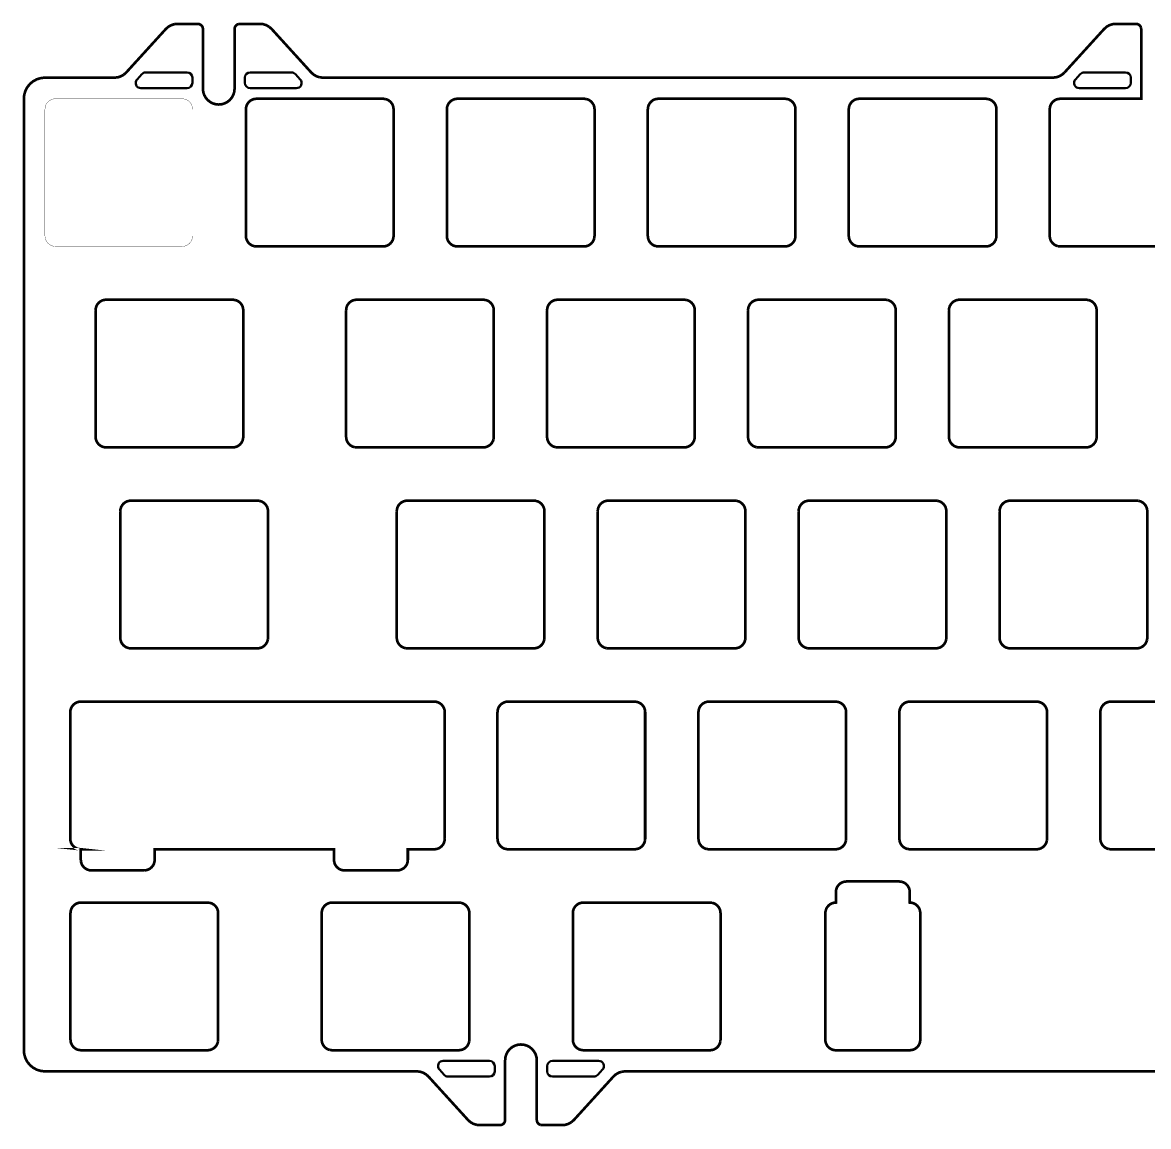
# Model space of a CAD drawing. Header units: millimetres. Extents: x -9 to 695, y -239 to 113.
# Drawn here: x -2.1 to 104.6, y -99.4 to 5.2 of the extents above; entities that cross this region are included whole.
import ezdxf

# ---------------------------------------------------------------- set-up
doc = ezdxf.new("R2010")
doc.units = ezdxf.units.MM
doc.layers.add('Board Outline Layer', color=6, linetype='Continuous', true_color=0xff00ff)

msp = doc.modelspace()

# ---------------------------------------------------------------- linework, layer by layer
at = {"layer": 'Board Outline Layer', "lineweight": 50}
for p, q in [((8.731003869351724, -0.1632624548074278), (9.186415231516886, 0.3367375451925714)), ((9.556066466710341, 0.5000508001015997), (13.4751841503683, 0.5000508001015997)), ((13.9751841503683, 5.080010159982939e-05), (13.9751841503683, -0.4999491998984011)), ((18.95572771145543, 5.080010159982939e-05), (18.95572771145543, -0.4999491998984011)), ((23.37484539511339, 0.5000508001015997), (19.45572771145543, 0.5000508001015997)), ((24.19990799247201, -0.1632624548074278), (23.74449663030684, 0.3367375451925714)), ((97.69742500219401, -0.1632624548074278), (98.15283636435917, 0.3367375451925714)), ((98.52248759955262, 0.5000508001015997), (102.4416052832106, 0.5000508001015997)), ((102.9416052832106, 5.080010159982939e-05), (102.9416052832106, -0.4999491998984011)), ((9.10065510454518, -0.9999491998984), (12.11180853491601, -0.9999491998984)), ((13.4751841503683, -0.9999491998984), (12.11180853491601, -0.9999491998984)), ((19.45572771145543, -0.9999491998984), (20.81910332690772, -0.9999491998984)), ((23.83025675727855, -0.9999491998984), (20.81910332690772, -0.9999491998984)), ((98.06707623738747, -0.9999491998984), (101.0782296677583, -0.9999491998984)), ((102.4416052832106, -0.9999491998984), (101.0782296677583, -0.9999491998984)), ((37.76022795539288, -93.20076200152398), (40.77138138576371, -93.20076200152398)), ((42.134757001216, -93.20076200152398), (40.77138138576371, -93.20076200152398)), ((42.634757001216, -94.20076200152398), (42.634757001216, -93.70076200152398)), ((47.61530056230313, -94.20076200152398), (47.61530056230313, -93.70076200152398)), ((48.11530056230313, -93.20076200152398), (49.47867617775542, -93.20076200152398)), ((52.48982960812626, -93.20076200152398), (49.47867617775542, -93.20076200152398)), ((37.39057672019943, -94.03744874661496), (37.84598808236458, -94.53744874661496)), ((38.21563931755804, -94.70076200152398), (42.134757001216, -94.70076200152398)), ((52.03441824596109, -94.70076200152398), (48.11530056230313, -94.70076200152398)), ((52.85948084331971, -94.03744874661496), (52.40406948115455, -94.53744874661496))]:
    msp.add_line(p, q, dxfattribs=at)
at = {"layer": 'Board Outline Layer', "const_width": 0.254000508001016}
for points in [[(7.469011938023878, 0.2818389636779274), (7.702921005842012, 0.4900685801371603), (11.45552451104903, 4.610083820167642), (11.67355854711709, 4.806781813563627), (11.9493776987554, 4.968199136398273), (12.25298450596901, 5.06741173482347)], [(12.25298450596901, 5.06741173482347), (12.56441452882906, 5.100101600203201), (14.4751079502159, 5.100101600203201), (14.58201676403353, 5.088696977393957), (14.66129032258065, 5.064312928625858), (14.73444246888494, 5.027736855473711), (14.82014224028448, 4.962052324104648), (14.88973837947676, 4.879705359410718), (14.94046228092456, 4.783464566929133), (14.96438912877826, 4.703911607823215), (14.9751841503683, 4.6001016002032)], [(14.9751841503683, 4.6001016002032), (14.9751841503683, -1.047752095504191), (15.00556261112522, -1.350063500127), (15.09301498602998, -1.631648463296927), (15.23129286258573, -1.886461772923546), (15.41447802895606, -2.108407416814833), (15.63647447294894, -2.291592583185167), (15.89133858267717, -2.42987045974092), (16.17287274574549, -2.517246634493269), (16.46545593091187, -2.547701295402592), (16.75913131826264, -2.520904241808484), (17.04216408432817, -2.436880873761748), (17.2987553975108, -2.301574803149606), (17.52301244602489, -2.121056642113285), (17.72900685801372, -1.871399542799086), (17.86431292862586, -1.614782829565659), (17.948285496571, -1.331699263398527), (17.9750571501143, -1.047752095504191)], [(18.37132334264669, 5.089306578613159), (18.26664973329947, 5.054711709423419), (18.19558039116079, 5.014706629413259), (18.11323342646686, 4.945135890271781), (18.04749809499619, 4.859436118872239), (18.01092202184405, 4.786309372618748), (17.98648717297435, 4.70701041402083), (17.9750571501143, 4.6001016002032), (17.9750571501143, -1.047752095504191)], [(18.37132334264669, 5.089306578613159), (18.4751333502667, 5.100101600203201), (20.38534417068834, 5.100101600203201), (20.67780035560072, 5.071323342646687), (20.98300736601473, 4.975946151892304), (21.26083312166625, 4.818059436118872)], [(21.26083312166625, 4.818059436118872), (21.49474218948439, 4.609575819151639), (25.24348488696977, 0.4903225806451613), (25.46164592329185, 0.2934467868935738), (25.73759207518415, 0.1320294640589282), (26.04132588265177, 0.03274066548133096)], [(103.9151638303277, 4.703911607823215), (103.9259588519177, 4.6001016002032), (103.9259588519177, -1.9999491998984), (96.25100330200662, -1.9999491998984), (96.04947929895859, -2.020294640589281), (95.87297434594869, -2.073863347726696), (95.71198882397766, -2.15745491490983), (95.548158496317, -2.288544577089155), (95.43195326390655, -2.425908051816104), (95.32951485902971, -2.610642621285243), (95.2738125476251, -2.786182372364745), (95.2510033020066, -2.9999491998984)], [(96.65372110744222, 0.4900685801371603), (100.4060452120904, 4.610083820167642), (100.647904495809, 4.823952247904496), (100.9001524003048, 4.968199136398273), (101.2037592075184, 5.06741173482347), (101.5151892303785, 5.100101600203201)], [(101.5151892303785, 5.100101600203201), (103.4259080518161, 5.100101600203201), (103.5326898653798, 5.088696977393957), (103.6120650241301, 5.064312928625858), (103.7079248158497, 5.013030226060453), (103.7708153416307, 4.962052324104648), (103.8405130810262, 4.879705359410718), (103.8804419608839, 4.808636017272035), (103.9151638303277, 4.703911607823215)], [(-2, -92.20076200152398), (-2, -1.9999491998984), (-1.966522733045466, -1.633629667259335), (-1.852171704343409, -1.244018288036576), (-1.665074930149861, -0.8917957835915673), (-1.414173228346457, -0.5857759715519432), (-1.108204216408433, -0.3348742697485396), (-0.7559817119634241, -0.1477774955549911), (-0.3662941325882652, -0.03342646685293371)], [(-0.3662941325882652, -0.03342646685293371), (0, 0), (6.594030988061977, 0), (6.914884429768858, 0.03472186944373889), (7.191211582423166, 0.1241554483108966), (7.469011938023878, 0.2818389636779274)], [(26.04132588265177, 0.03274066548133096), (26.35275590551181, 0), (95.5445770891542, 0), (95.86553213106428, 0.03472186944373889), (96.14185928371856, 0.1241554483108966), (96.41981203962408, 0.2818389636779274), (96.65372110744222, 0.4900685801371603)], [(32.26408432816866, -2.022834645669291), (32.0503937007874, -1.9999491998984), (20.0504699009398, -1.9999491998984), (19.8489458978918, -2.020294640589281), (19.67246634493269, -2.073863347726696), (19.51148082296165, -2.15745491490983), (19.347650495301, -2.288544577089155), (19.23141986283973, -2.425908051816104), (19.12910845821692, -2.610642621285243), (19.06723393446787, -2.816764033528067), (19.05046990093981, -2.9999491998984)], [(33.03241046482094, -15.18935737871476), (33.0503937007874, -15.0000508001016), (33.0503937007874, -2.9999491998984), (33.03004826009652, -2.798399796799594), (32.97647955295911, -2.621920243840488), (32.89288798577598, -2.460934721869444), (32.76167132334265, -2.297053594107188), (32.5994411988824, -2.164033528067057), (32.43970027940056, -2.078511557023114), (32.26408432816866, -2.022834645669291)], [(51.31437642875287, -2.022834645669291), (51.10055880111761, -1.9999491998984), (39.100508001016, -1.9999491998984), (38.898983997968, -2.020294640589281), (38.72250444500889, -2.073863347726696), (38.56151892303785, -2.15745491490983), (38.3976885953772, -2.288544577089155), (38.26459232918467, -2.450825501651004), (38.17914655829313, -2.610642621285243), (38.12334264668529, -2.786182372364745), (38.10050800101601, -2.9999491998984)], [(52.07774955549912, -15.21379222758445), (52.10055880111761, -15.0000508001016), (52.10055880111761, -2.9999491998984), (52.08021336042673, -2.798399796799594), (52.02664465328932, -2.621920243840488), (51.94305308610618, -2.460934721869444), (51.81196342392686, -2.297053594107188), (51.64973329946661, -2.164033528067057), (51.48986537973078, -2.078511557023114), (51.31437642875287, -2.022834645669291)], [(70.36441452882906, -2.022834645669291), (70.15085090170182, -1.9999491998984), (58.15067310134621, -1.9999491998984), (57.95521971043944, -2.019050038100076), (57.77835915671832, -2.071577343154687), (57.61676403352807, -2.154229108458217), (57.45217170434341, -2.284404368808738), (57.31811023622048, -2.445821691643384), (57.23167386334773, -2.60505461010922), (57.16865633731268, -2.810617221234443), (57.15067310134621, -2.9999491998984)], [(71.13411226822454, -15.18323596647194), (71.15085090170182, -15.0000508001016), (71.15085090170182, -2.9999491998984), (71.13050546101093, -2.798399796799594), (71.07693675387353, -2.621920243840488), (70.99321818643641, -2.460934721869444), (70.86212852425706, -2.297053594107188), (70.69989839979681, -2.164033528067057), (70.54003048006095, -2.078511557023114), (70.36441452882906, -2.022834645669291)], [(89.41457962915926, -2.022834645669291), (89.20076200152401, -1.9999491998984), (77.20096520193042, -1.9999491998984), (76.99944119888241, -2.020294640589281), (76.8229362458725, -2.073863347726696), (76.63677927355856, -2.174066548133097), (76.4979933959868, -2.288544577089155), (76.38191516383034, -2.425908051816104), (76.27947675895352, -2.610642621285243), (76.21770383540769, -2.816764033528067), (76.20096520193042, -2.9999491998984)], [(90.18415036830076, -15.18323596647194), (90.20076200152398, -15.0000508001016), (90.20076200152398, -2.9999491998984), (90.18054356108713, -2.798399796799594), (90.12697485394972, -2.621920243840488), (90.04325628651259, -2.460934721869444), (89.91216662433325, -2.297053594107188), (89.74993649987302, -2.164033528067057), (89.59006858013717, -2.078511557023114), (89.41457962915926, -2.022834645669291)], [(19.05046990093981, -2.9999491998984), (19.0502413004826, -15.0000508001016), (19.07056134112268, -15.20165100330201), (19.12415544831089, -15.37807975615951), (19.20787401574804, -15.53911607823215), (19.33896367792736, -15.70294640589282), (19.50116840233681, -15.83596647193295), (19.66103632207264, -15.92148844297689), (19.83655067310135, -15.97716535433071)], [(38.10050800101601, -2.9999491998984), (38.10050800101601, -15.0000508001016), (38.12085344170689, -15.20165100330201), (38.17432054864111, -15.37807975615951), (38.25801371602743, -15.53911607823215), (38.38912877825757, -15.70294640589282), (38.55133350266701, -15.83596647193295), (38.71120142240285, -15.92148844297689), (38.88669037338075, -15.97716535433071)], [(57.15067310134621, -2.9999491998984), (57.15067310134621, -15.0000508001016), (57.17101854203707, -15.20165100330201), (57.2245872491745, -15.37807975615951), (57.30817881635764, -15.53911607823215), (57.43939547879096, -15.70294640589282), (57.60162560325121, -15.83596647193295), (57.76136652273305, -15.92148844297689), (57.93698247396495, -15.97716535433071)], [(76.20096520193042, -2.9999491998984), (76.20071120142242, -15.0000508001016), (76.22105664211328, -15.20165100330201), (76.27462534925071, -15.37807975615951), (76.37485394970791, -15.56416052832106), (76.48943357886719, -15.70294640589282), (76.65166370332742, -15.83596647193295), (76.81153162306327, -15.92148844297689), (76.98702057404115, -15.97716535433071)], [(95.2510033020066, -2.9999491998984), (95.2510033020066, -15.0000508001016), (95.2712217424435, -15.20165100330201), (95.32479044958092, -15.37807975615951), (95.40850901701805, -15.53911607823215), (95.53959867919737, -15.70294640589282), (95.70182880365763, -15.83596647193295), (95.86169672339344, -15.92148844297689), (96.03718567437136, -15.97716535433071)], [(19.83655067310135, -15.97716535433071), (20.05024130048261, -16.0000508001016), (32.0503937007874, -16.0000508001016), (32.24584709169419, -15.98094996189993), (32.42270764541529, -15.92842265684532), (32.58430276860554, -15.84577089154179), (32.7490220980442, -15.71559563119127), (32.88295656591314, -15.55417830835662), (32.96941833883668, -15.39494538989078), (33.03241046482094, -15.18935737871476)], [(38.88669037338075, -15.97716535433071), (39.100508001016, -16.0000508001016), (51.10055880111761, -16.0000508001016), (51.30220980441961, -15.97970535941072), (51.47858775717553, -15.92613665227331), (51.63967487934978, -15.84254508509017), (51.80353060706121, -15.71145542291085), (51.91960883921769, -15.5740919481839), (52.02204724409449, -15.38935737871476), (52.07774955549912, -15.21379222758445)], [(57.93698247396495, -15.97716535433071), (58.15067310134621, -16.0000508001016), (70.15085090170182, -16.0000508001016), (70.35224790449583, -15.97970535941072), (70.52875285750572, -15.92613665227331), (70.71490982981966, -15.82590805181611), (70.85356870713744, -15.71145542291085), (70.96977393954789, -15.5740919481839), (71.07221234442468, -15.38935737871476), (71.13411226822454, -15.18323596647194)], [(76.98702057404115, -15.97716535433071), (77.20071120142241, -16.0000508001016), (89.20076200152401, -16.0000508001016), (89.40241300482603, -15.97970535941072), (89.57889255778512, -15.92613665227331), (89.73987807975617, -15.84254508509017), (89.90373380746763, -15.71145542291085), (90.0198120396241, -15.5740919481839), (90.12225044450086, -15.38935737871476), (90.18415036830076, -15.18323596647194)], [(96.03718567437136, -15.97716535433071), (96.25100330200662, -16.0000508001016), (108.2510287020574, -16.0000508001016), (108.4525781051562, -15.97970535941072), (108.6290576581153, -15.92613665227331), (108.8152146304293, -15.82590805181611), (108.953873507747, -15.71145542291085), (109.0701041402083, -15.5740919481839), (109.1724155448311, -15.38935737871476), (109.2342900685802, -15.18323596647194)], [(18.01402082804166, -21.07305054610109), (17.8003302006604, -21.0501651003302), (5.800152400304802, -21.0501651003302), (5.598628397256796, -21.07051054102109), (5.422123444246888, -21.1240792481585), (5.261163322326644, -21.20767081534164), (5.097307594615191, -21.33883667767336), (4.964236728473457, -21.50106680213361), (4.878790957581916, -21.66093472186945), (4.822987045974092, -21.83647447294895), (4.800152400304801, -22.0501651003302)], [(18.78234696469393, -34.23964947929896), (18.80020320040641, -34.05026670053341), (18.80020320040641, -22.0501651003302), (18.77998475996952, -21.8486410972822), (18.72641605283211, -21.67213614427229), (18.64269748539497, -21.51117602235205), (18.51160782321565, -21.34732029464059), (18.3493776987554, -21.21424942849886), (18.18950977901956, -21.12872745745491), (18.01402082804166, -21.07305054610109)], [(41.76393192786386, -21.07305054610109), (41.55024130048261, -21.0501651003302), (29.55019050038101, -21.0501651003302), (29.348666497333, -21.07051054102109), (29.17218694437389, -21.1240792481585), (29.01120142240285, -21.20767081534164), (28.84734569469139, -21.33883667767336), (28.71427482854967, -21.50106680213361), (28.62870205740412, -21.66093472186945), (28.5730251460503, -21.83647447294895), (28.550190500381, -22.0501651003302)], [(42.52740665481332, -34.26403352806705), (42.55024130048261, -34.05026670053341), (42.55024130048261, -22.0501651003302), (42.52989585979173, -21.8486410972822), (42.47632715265431, -21.67213614427229), (42.39273558547117, -21.51117602235205), (42.26164592329185, -21.34732029464059), (42.0994157988316, -21.21424942849886), (41.93954787909578, -21.12872745745491), (41.76393192786386, -21.07305054610109)], [(60.81397002794007, -21.07305054610109), (60.60027940055881, -21.0501651003302), (48.6003556007112, -21.0501651003302), (48.3988315976632, -21.07051054102109), (48.22232664465329, -21.1240792481585), (48.06136652273305, -21.20767081534164), (47.8975107950216, -21.33883667767336), (47.76443992887987, -21.50106680213361), (47.67899415798832, -21.66093472186945), (47.61709423418848, -21.86697993395987), (47.60035560071121, -22.0501651003302)], [(61.58255016510034, -34.23964947929896), (61.60053340106682, -34.05026670053341), (61.60053340106682, -22.0501651003302), (61.58018796037592, -21.8486410972822), (61.52659385318772, -21.67213614427229), (61.44290068580138, -21.51117602235205), (61.31168402336804, -21.34732029464059), (61.14945389890782, -21.21424942849886), (60.98958597917196, -21.12872745745491), (60.81397002794007, -21.07305054610109)], [(79.86426212852426, -21.07305054610109), (79.65044450088901, -21.0501651003302), (67.6506477012954, -21.0501651003302), (67.4490982981966, -21.07051054102109), (67.27261874523751, -21.1240792481585), (67.11163322326645, -21.20767081534164), (66.94767589535181, -21.33883667767336), (66.83159766319532, -21.4762001524003), (66.72915925831852, -21.66093472186945), (66.6734569469139, -21.83647447294895), (66.6506477012954, -22.0501651003302)], [(80.63258826517655, -34.23964947929896), (80.65044450088901, -34.05026670053341), (80.65044450088901, -22.0501651003302), (80.63022606045213, -21.8486410972822), (80.5765303530607, -21.67213614427229), (80.49293878587758, -21.51117602235205), (80.36182372364745, -21.34732029464059), (80.19961899923801, -21.21424942849886), (80.03975107950217, -21.12872745745491), (79.86426212852426, -21.07305054610109)], [(98.91452882905766, -21.07305054610109), (98.70071120142242, -21.0501651003302), (86.70055880111761, -21.0501651003302), (86.49913639827282, -21.07051054102109), (86.3226568453137, -21.1240792481585), (86.16167132334265, -21.20767081534164), (85.99784099568201, -21.33883667767336), (85.88163576327153, -21.4762001524003), (85.77919735839474, -21.66093472186945), (85.71729743459488, -21.86697993395987), (85.70068580137159, -22.0501651003302)], [(99.68397256794516, -34.23345186690373), (99.7007366014732, -34.05026670053341), (99.7007366014732, -22.0501651003302), (99.68039116078232, -21.8486410972822), (99.62679705359409, -21.67213614427229), (99.543205486411, -21.51117602235205), (99.41211582423166, -21.34732029464059), (99.2498856997714, -21.21424942849886), (99.09004318008637, -21.12872745745491), (98.91452882905766, -21.07305054610109)], [(4.800152400304801, -22.0501651003302), (4.800152400304801, -34.05026670053341), (4.819253238506478, -34.24572009144019), (4.871831343662689, -34.4226568453137), (4.954432308864619, -34.58425196850395), (5.084531369062739, -34.7488950977902), (5.246024892049785, -34.88290576581154), (5.405257810515621, -34.96934213868428), (5.610769621539244, -35.03241046482094)], [(28.550190500381, -22.0501651003302), (28.550190500381, -34.05026670053341), (28.56929133858268, -34.24572009144019), (28.62176784353569, -34.4226568453137), (28.70447040894082, -34.58425196850395), (28.83469646939295, -34.7488950977902), (28.99606299212599, -34.88290576581154), (29.15542291084582, -34.96934213868428), (29.36093472186945, -35.03241046482094)], [(47.60035560071121, -22.0501651003302), (47.60035560071121, -34.05026670053341), (47.61945643891288, -34.24572009144019), (47.67203454406909, -34.4226568453137), (47.75463550927103, -34.58425196850395), (47.88486156972315, -34.7488950977902), (48.04622809245619, -34.88290576581154), (48.20546101092203, -34.96934213868428), (48.41109982219965, -35.03241046482094)], [(66.6506477012954, -22.0501651003302), (66.65039370078742, -34.05026670053341), (66.66949453898907, -34.24572009144019), (66.7220726441453, -34.4226568453137), (66.80467360934722, -34.58425196850395), (66.93489966979935, -34.7488950977902), (67.0962661925324, -34.88290576581154), (67.25562611125223, -34.96934213868428), (67.46113792227587, -35.03241046482094)], [(85.70068580137159, -22.0501651003302), (85.70068580137159, -34.05026670053341), (85.71965963931929, -34.24572009144019), (85.77223774447549, -34.4226568453137), (85.85496570993143, -34.58425196850395), (85.98506477012954, -34.7488950977902), (86.14655829311658, -34.88290576581154), (86.30579121158243, -34.96934213868428), (86.51130302260604, -35.03241046482094)], [(5.610769621539244, -35.03241046482094), (5.800152400304802, -35.05026670053341), (17.8003302006604, -35.05026670053341), (17.99565659131318, -35.03124206248413), (18.17264414528829, -34.97871475742952), (18.33423926847853, -34.89598679197359), (18.4988315976632, -34.76588773177547), (18.63289306578613, -34.60447040894082), (18.71932943865888, -34.44516129032259), (18.78234696469393, -34.23964947929896)], [(29.36093472186945, -35.03241046482094), (29.55019050038101, -35.05026670053341), (41.55024130048261, -35.05026670053341), (41.7517653035306, -35.02999745999493), (41.92827025654052, -34.97642875285752), (42.11442722885447, -34.87614935229871), (42.25308610617221, -34.76167132334265), (42.36929133858268, -34.6243078486157), (42.4717297434595, -34.43957327914656), (42.52740665481332, -34.26403352806705)], [(48.41109982219965, -35.03241046482094), (48.6003556007112, -35.05026670053341), (60.60027940055881, -35.05026670053341), (60.79573279146557, -35.03124206248413), (60.9727203454407, -34.97871475742952), (61.13431546863095, -34.89598679197359), (61.29890779781561, -34.76588773177547), (61.41597663195328, -34.62921005842013), (61.51953263906528, -34.44516129032259), (61.58255016510034, -34.23964947929896)], [(67.46113792227587, -35.03241046482094), (67.65039370078742, -35.05026670053341), (79.65044450088901, -35.05026670053341), (79.8458978917958, -35.03124206248413), (80.0228854457709, -34.97871475742952), (80.18448056896112, -34.89598679197359), (80.3490728981458, -34.76588773177547), (80.46601473202949, -34.62921005842013), (80.5695707391415, -34.44516129032259), (80.63258826517655, -34.23964947929896)], [(86.51130302260604, -35.03241046482094), (86.70055880111761, -35.05026670053341), (98.70071120142242, -35.05026670053341), (98.90226060452122, -35.02999745999493), (99.07874015748031, -34.97642875285752), (99.26489712979428, -34.87614935229871), (99.40355600711204, -34.76167132334265), (99.53665227330455, -34.59944119888241), (99.6220980441961, -34.43957327914656), (99.68397256794516, -34.23345186690373)], [(20.33333677927355, -40.11805943611888), (20.144081000762, -40.1002032004064), (8.143928600457194, -40.1002032004064), (7.942379197358392, -40.12049784099568), (7.766026644653294, -40.1741173482347), (7.579869672339342, -40.2743967487935), (7.441083794767593, -40.38892557785115), (7.325005562611125, -40.5262890525781), (7.222541757683516, -40.71107442214885), (7.160667233934468, -40.91722123444247), (7.143928600457194, -41.1004572009144)], [(21.12734236728473, -53.28348996697993), (21.143954000508, -53.1003048006096), (21.143954000508, -41.1004572009144), (21.12498016256033, -40.90492760985521), (21.07240205740411, -40.72801625603252), (20.98967409194818, -40.56642113284226), (20.85944803149606, -40.4017018034036), (20.69810690881382, -40.26764033528067), (20.53884859029718, -40.18120396240792), (20.33333677927355, -40.11805943611888)], [(46.53970027940056, -40.11805943611888), (46.350444500889, -40.1002032004064), (34.3502921005842, -40.1002032004064), (34.1487426974854, -40.12049784099569), (33.9723901447803, -40.1741173482347), (33.78623317246635, -40.27439674879351), (33.6474472948946, -40.38892557785115), (33.53136906273813, -40.52628905257811), (33.42890525781052, -40.71107442214885), (33.36703073406147, -40.91722123444248), (33.3502921005842, -41.10045720091441)], [(47.33370586741174, -53.28348996697994), (47.350317500635, -53.10030480060961), (47.350317500635, -41.10045720091441), (47.33134366268733, -40.90492760985522), (47.27876555753112, -40.72801625603253), (47.19603759207519, -40.56642113284227), (47.06581153162307, -40.40170180340361), (46.90447040894082, -40.26764033528068), (46.74521209042418, -40.18120396240793), (46.53970027940056, -40.11805943611888)], [(65.58973837947677, -40.11805943611888), (65.40035560071121, -40.1002032004064), (53.4004572009144, -40.1002032004064), (53.1989077978156, -40.12049784099569), (53.0225552451105, -40.1741173482347), (52.86144272288546, -40.25778511557024), (52.6976123952248, -40.38892557785115), (52.58153416306834, -40.52628905257811), (52.47907035814072, -40.71107442214885), (52.4233934467869, -40.88663957327915), (52.4004572009144, -41.10045720091441)], [(66.38249936499874, -53.28963677927356), (66.40035560071121, -53.10030480060961), (66.40035560071121, -41.10045720091441), (66.38125476250953, -40.90492760985522), (66.32880365760732, -40.72801625603253), (66.2460756921514, -40.56642113284227), (66.11597663195326, -40.40170180340361), (65.95450850901702, -40.26764033528068), (65.79525019050038, -40.18120396240793), (65.58973837947677, -40.11805943611888)], [(84.63990347980696, -40.11805943611888), (84.45064770129542, -40.1002032004064), (72.45049530099062, -40.1002032004064), (72.2490728981458, -40.12049784099569), (72.0725933451867, -40.1741173482347), (71.91160782321566, -40.25778511557024), (71.747777495555, -40.38892557785115), (71.63157226314453, -40.52628905257811), (71.52910845821692, -40.71107442214885), (71.46723393446788, -40.91722123444248), (71.45049530099061, -41.10045720091441)], [(85.43390906781815, -53.28348996697994), (85.45064770129541, -53.10030480060961), (85.45064770129541, -41.10045720091441), (85.43154686309374, -40.90492760985522), (85.37896875793753, -40.72801625603253), (85.29624079248157, -40.56642113284227), (85.16614173228349, -40.40170180340361), (85.00467360934724, -40.26764033528068), (84.84541529083059, -40.18120396240793), (84.63990347980696, -40.11805943611888)], [(103.6900685801372, -40.11805943611888), (103.5008128016256, -40.1002032004064), (91.50076200152401, -40.1002032004064), (91.30530861061723, -40.11930403860809), (91.12832105664214, -40.17183134366269), (90.94155448310896, -40.27099314198629), (90.80215900431801, -40.38470916941834), (90.68519177038357, -40.52138684277369), (90.58176276352556, -40.70551181102363), (90.51861823723648, -40.91107442214885), (90.500762001524, -41.10045720091441)], [(104.4780035560071, -53.31399542799087), (104.5008128016256, -53.10030480060961), (104.5008128016256, -41.10045720091441), (104.4817119634239, -40.90492760985522), (104.4292608585217, -40.72801625603253), (104.3465328930658, -40.56642113284227), (104.2163068326137, -40.40170180340361), (104.0549403098806, -40.26764033528068), (103.8955803911608, -40.18120396240793), (103.6900685801372, -40.11805943611888)], [(7.143928600457194, -41.1004572009144), (7.143928600457194, -53.1003048006096), (7.163029438658874, -53.29570739141478), (7.215607543815082, -53.47269494538989), (7.298208509017016, -53.63423926847853), (7.428307569215136, -53.79888239776479), (7.589775692151392, -53.93286766573533), (7.749034010668019, -54.01932943865888), (7.954545821691646, -54.08239776479554)], [(33.3502921005842, -41.10045720091441), (33.3502921005842, -53.10030480060961), (33.36939293878588, -53.29570739141479), (33.42197104394209, -53.4726949453899), (33.50457200914402, -53.63423926847854), (33.63467106934214, -53.7988823977648), (33.7961391922784, -53.93286766573534), (33.95539751079502, -54.01932943865889), (34.16090932181865, -54.08239776479554)], [(52.4004572009144, -41.10045720091441), (52.40033020066041, -53.10030480060961), (52.41943103886209, -53.29570739141479), (52.4718821437643, -53.4726949453899), (52.55461010922022, -53.63423926847854), (52.68483616967236, -53.7988823977648), (52.8461772923546, -53.93286766573534), (53.00556261112524, -54.01932943865889), (53.21094742189486, -54.08239776479554)], [(71.45049530099061, -41.10045720091441), (71.45049530099061, -53.10030480060961), (71.46959613919229, -53.29570739141479), (71.52217424434849, -53.4726949453899), (71.60477520955044, -53.63423926847854), (71.73500127000257, -53.7988823977648), (71.87155194310391, -53.91582423164846), (72.05560071120144, -54.01932943865889), (72.26111252222506, -54.08239776479554)], [(90.500762001524, -41.10045720091441), (90.500762001524, -53.10030480060961), (90.51986283972569, -53.29570739141479), (90.57233934467872, -53.4726949453899), (90.65506731013464, -53.63423926847854), (90.78516637033277, -53.7988823977648), (90.946634493269, -53.93286766573534), (91.10589281178564, -54.01932943865889), (91.31137922275845, -54.08239776479554)], [(7.954545821691646, -54.08239776479554), (8.143928600457194, -54.100254000508), (20.144081000762, -54.100254000508), (20.34550340360681, -54.07995935991872), (20.52198295656592, -54.02639065278129), (20.68296847853696, -53.94279908559817), (20.84679880619761, -53.81165862331726), (20.96300403860809, -53.67429514859031), (21.06546784353569, -53.48956057912116), (21.12734236728473, -53.28348996697993)], [(34.16090932181865, -54.08239776479554), (34.3502921005842, -54.100254000508), (46.350444500889, -54.100254000508), (46.55186690373382, -54.07995935991872), (46.72834645669293, -54.02639065278129), (46.88933197866396, -53.94279908559818), (47.05316230632462, -53.81165862331726), (47.1693675387351, -53.67429514859032), (47.2718313436627, -53.48956057912117), (47.33370586741174, -53.28348996697994)], [(53.21094742189486, -54.08239776479554), (53.40033020066041, -54.100254000508), (65.40035560071121, -54.100254000508), (65.59583439166879, -54.08120396240794), (65.7727965455931, -54.02867665735332), (65.95958851917705, -53.92954025908053), (66.09898399796799, -53.81587503175007), (66.21595123190248, -53.67924815849632), (66.31938023876049, -53.4951993903988), (66.38249936499874, -53.28963677927356)], [(72.26111252222506, -54.08239776479554), (72.45049530099062, -54.100254000508), (84.45064770129542, -54.100254000508), (84.65207010414022, -54.07995935991872), (84.82854965709932, -54.02639065278129), (84.98953517907036, -53.94279908559818), (85.15336550673102, -53.81165862331726), (85.26957073914149, -53.67429514859032), (85.37200914401829, -53.48956057912117), (85.43390906781815, -53.28348996697994)], [(91.31137922275845, -54.08239776479554), (91.50076200152401, -54.100254000508), (103.5008128016256, -54.100254000508), (103.7023368046736, -54.07995935991872), (103.8788417576835, -54.02639065278129), (104.0398272796546, -53.94279908559818), (104.2036576073152, -53.81165862331726), (104.3198628397257, -53.67429514859032), (104.4223012446025, -53.48956057912117), (104.4780035560071, -53.31399542799087)], [(2.400304800609601, -60.15062230124462), (2.418161036322073, -59.96129032258065), (2.481280162560326, -59.75580391160782), (2.567741935483871, -59.5964947929896), (2.701676403352807, -59.43512827025654), (2.866370332740666, -59.30495300990602), (3.027990855981713, -59.2223012446025), (3.20485140970282, -59.16972313944629), (3.400304800609602, -59.15067310134621), (36.9002032004064, -59.15067310134621), (37.095681991364, -59.16972313944629), (37.2725425450851, -59.2223012446025), (37.43413766827534, -59.30495300990602), (37.5988315976632, -59.43512827025654), (37.73279146558294, -59.5964947929896), (37.81922783845568, -59.75580391160782), (37.87602235204472, -59.93086106172213), (37.9002286004572, -60.15062230124462)], [(56.08978917957837, -59.16852933705869), (55.90050800101601, -59.15067310134621), (43.90035560071122, -59.15067310134621), (43.6988315976632, -59.1709677419355), (43.52232664465329, -59.22453644907291), (43.36134112268225, -59.30817881635765), (43.1975107950216, -59.43929387858776), (43.06443992887986, -59.60149860299721), (42.97899415798833, -59.76136652273305), (42.91709423418847, -59.96743713487427), (42.90035560071122, -60.15062230124462)], [(56.88376936753875, -72.33370586741174), (56.90053340106681, -72.15052070104142), (56.90053340106681, -60.15062230124462), (56.88143256286514, -59.95521971043944), (56.82882905765813, -59.77830835661673), (56.7461010922022, -59.61668783337567), (56.61600203200408, -59.45207010414021), (56.47934975869953, -59.33510287020574), (56.29527559055119, -59.23159766319532), (56.08978917957837, -59.16852933705869)], [(75.13982727965458, -59.16852933705869), (74.95044450088902, -59.15067310134621), (62.95039370078741, -59.15067310134621), (62.7488696977394, -59.1709677419355), (62.5724917449835, -59.22453644907291), (62.38633477266956, -59.3248158496317), (62.2475488950978, -59.43929387858776), (62.11447802895606, -59.60149860299721), (62.02903225806453, -59.76136652273305), (61.96713233426468, -59.96743713487427), (61.95039370078742, -60.15062230124462)], [(75.93380746761495, -72.33370586741174), (75.95044450088899, -72.15052070104142), (75.95044450088899, -60.15062230124462), (75.93134366268733, -59.95521971043944), (75.8788671577343, -59.77830835661673), (75.77978155956312, -59.59151638303277), (75.66604013208027, -59.45207010414021), (75.50469900939801, -59.31811023622048), (75.34531369062739, -59.23159766319532), (75.13982727965458, -59.16852933705869)], [(94.19009398018798, -59.16852933705869), (94.00071120142242, -59.15067310134621), (82.00055880111762, -59.15067310134621), (81.79900939801881, -59.1709677419355), (81.6225298450597, -59.22453644907291), (81.46154432308866, -59.30817881635765), (81.297713995428, -59.43929387858776), (81.16464312928628, -59.60149860299721), (81.07919735839472, -59.76136652273305), (81.01729743459488, -59.96743713487427), (81.00055880111762, -60.15062230124462)], [(94.98397256794513, -72.33370586741174), (95.0007112014224, -72.15052070104142), (95.0007112014224, -60.15062230124462), (94.98163576327154, -59.95521971043944), (94.92915925831852, -59.77830835661673), (94.84643129286259, -59.61668783337567), (94.71633223266448, -59.45207010414021), (94.57965455930912, -59.33510287020574), (94.39560579121158, -59.23159766319532), (94.19009398018798, -59.16852933705869)], [(113.2402590805182, -59.16852933705869), (113.0510033020066, -59.15067310134621), (101.0508509017018, -59.15067310134621), (100.849301498603, -59.1709677419355), (100.6728219456439, -59.22453644907291), (100.5118364236729, -59.30817881635765), (100.3480060960122, -59.43929387858776), (100.2318008636018, -59.57663195326391), (100.1294640589281, -59.76136652273305), (100.0675895351791, -59.96743713487427), (100.0508509017018, -60.15062230124462)], [(2.400304800609601, -60.15062230124462), (2.400304800609601, -72.15052070104142), (2.420650241300484, -72.35207010414021), (2.474218948437897, -72.52854965709932), (2.557810515621032, -72.68953517907036), (2.688900177800356, -72.85344170688342), (2.851130302260605, -72.98646177292355), (3.010998221996445, -73.0719583439167), (3.186614173228347, -73.1276606553213)], [(37.9002286004572, -72.15052070104142), (37.9002286004572, -60.15062230124462)], [(42.90035560071122, -60.15062230124462), (42.90035560071122, -72.15052070104142), (42.92070104140209, -72.35207010414021), (42.9742697485395, -72.52854965709932), (43.05786131572264, -72.68953517907036), (43.18895097790197, -72.85344170688342), (43.35130810261622, -72.98646177292355), (43.51104902209804, -73.0719583439167), (43.68666497332995, -73.1276606553213)], [(61.95039370078742, -60.15062230124462), (61.95039370078742, -72.15052070104142), (61.97073914147829, -72.35207010414021), (62.02430784861571, -72.52854965709932), (62.10789941579885, -72.68953517907036), (62.23911607823216, -72.85344170688342), (62.40134620269242, -72.98646177292355), (62.56121412242825, -73.0719583439167), (62.73670307340615, -73.1276606553213)], [(81.00055880111762, -60.15062230124462), (81.00055880111762, -72.15052070104142), (81.0209042418085, -72.35207010414021), (81.07447294894591, -72.52854965709932), (81.15806451612906, -72.68953517907036), (81.28928117856236, -72.85344170688342), (81.45151130302261, -72.98646177292355), (81.61137922275843, -73.0719583439167), (81.78686817373637, -73.1276606553213)], [(100.0508509017018, -60.15062230124462), (100.0508509017018, -72.15052070104142), (100.0711709423419, -72.35207010414021), (100.1247650495301, -72.52854965709932), (100.2083566167132, -72.68953517907036), (100.3394462788926, -72.85344170688342), (100.5016764033528, -72.98646177292355), (100.6615443230887, -73.0719583439167), (100.8371602743206, -73.1276606553213)], [(33.40050800101601, -75.15046990093981), (33.58976377952757, -75.13261366522735), (33.79527559055119, -75.0695453390907), (33.95453390906782, -74.98310896621794), (34.11600203200407, -74.84909829819661), (34.24610109220219, -74.68445516891036), (34.32882905765812, -74.52286004572011), (34.38140716281433, -74.34594869189739), (34.40050800101601, -74.15046990093981), (34.40050800101601, -73.1505461010922), (36.9002032004064, -73.1505461010922), (37.095681991364, -73.13144526289055), (37.2725425450851, -73.07891795783594), (37.43413766827534, -72.9962407924816), (37.5988315976632, -72.86609093218186), (37.73279146558294, -72.70467360934722), (37.81922783845568, -72.54536449072899), (37.87602235204472, -72.37030734061469), (37.9002286004572, -72.15052070104142)], [(43.68666497332995, -73.1276606553213), (43.90035560071122, -73.1505461010922), (55.90050800101601, -73.1505461010922), (56.10205740411481, -73.13020066040133), (56.27840995681993, -73.07660655321311), (56.46446532893066, -72.97640335280673), (56.60322580645162, -72.86187452374907), (56.71945643891289, -72.72451104902211), (56.82189484378969, -72.53977647955297), (56.88376936753875, -72.33370586741174)], [(62.73670307340615, -73.1276606553213), (62.95039370078741, -73.1505461010922), (74.95044450088902, -73.1505461010922), (75.15209550419102, -73.13020066040133), (75.32857505715013, -73.07660655321311), (75.51460502921006, -72.97640335280673), (75.65339090678182, -72.86187452374907), (75.7694945389891, -72.72451104902211), (75.87193294386591, -72.53977647955297), (75.93380746761495, -72.33370586741174)], [(81.78686817373637, -73.1276606553213), (82.00055880111762, -73.1505461010922), (94.00071120142242, -73.1505461010922), (94.20226060452124, -73.13020066040133), (94.37874015748032, -73.07660655321311), (94.56489712979428, -72.97640335280673), (94.70355600711204, -72.86187452374907), (94.81976123952248, -72.72451104902211), (94.92209804419609, -72.53977647955297), (94.98397256794513, -72.33370586741174)], [(100.8371602743206, -73.1276606553213), (101.0508509017018, -73.1505461010922), (113.0510033020066, -73.1505461010922), (113.2524257048514, -73.13020066040133), (113.4289052578105, -73.07660655321311), (113.6149352298705, -72.97640335280673), (113.7537211074422, -72.86187452374907), (113.8699263398527, -72.72451104902211), (113.9723901447803, -72.53977647955297), (114.0342646685294, -72.33370586741174)], [(3.416789433578868, -74.33373126746255), (3.400050800101601, -74.15046990093981), (3.400050800101601, -73.1505461010922), (3.400304800609602, -73.1505461010922), (3.186614173228347, -73.1276606553213)], [(9.3999491998984, -75.15046990093981), (9.589331978663957, -75.13261366522735), (9.79484378968758, -75.0695453390907), (9.954203708407418, -74.98310896621794), (10.11557023114046, -74.84909829819661), (10.24579629159258, -74.68445516891036), (10.32839725679452, -74.52286004572011), (10.38097536195072, -74.34594869189739), (10.3999491998984, -74.15046990093981), (10.3999491998984, -73.1505461010922), (27.40025400050801, -73.1505461010922), (27.40025400050801, -74.15046990093981), (27.4231902463805, -74.36423672847346)], [(9.3999491998984, -75.15046990093981), (4.400050800101601, -75.15046990093981), (4.198526797053594, -75.13020066040133), (4.022021844043689, -75.0766319532639), (3.861061722123445, -74.99296418592839), (3.697205994411989, -74.86187452374905), (3.564135128270257, -74.69964439928881), (3.478689357378715, -74.53977647955297), (3.416789433578868, -74.33373126746255)], [(27.4231902463805, -74.36423672847346), (27.47886715773432, -74.53977647955297), (27.58133096266193, -74.72451104902211), (27.69753619507239, -74.86187452374905), (27.86136652273305, -74.99296418592839), (28.02235204470409, -75.0766319532639), (28.1988315976632, -75.13020066040133), (28.400254000508, -75.15046990093981), (33.40050800101601, -75.15046990093981)], [(75.79888367306665, -76.21714503429007), (75.59286386102707, -76.27909575819154), (75.40807849145634, -76.38153416306835), (75.27079121688178, -76.49773939547879), (75.15631318792563, -76.63647447294898), (75.05608458746843, -76.82263144526291), (75.00238888007706, -76.99898399796803), (74.98217043964024, -77.20040640081282), (74.98217043964024, -78.20091440182884), (74.78671704873346, -78.21993903987808), (74.60972949475834, -78.2725171450343), (74.44813437156807, -78.35519431038864), (74.28354204238343, -78.48529337058676), (74.14948057426048, -78.6467106934214), (74.06304420138775, -78.80601981203964), (74.00002667535267, -79.01158242316487)], [(74.99890907311749, -77.0173482346965), (75.0608089969173, -76.81135382270767), (75.14625476780884, -76.65153670307342), (75.2793256339506, -76.48925577851156), (75.44315596161124, -76.35803911607826), (75.60414148358231, -76.2743713487427), (75.78062103654142, -76.2208026416053), (75.98217043964024, -76.20040640081282), (80.98206883943698, -76.20040640081282), (81.16535560601056, -76.21714503429007)], [(81.16535560601056, -76.21714503429007), (81.37137541805015, -76.27909575819154), (81.55616078762088, -76.38153416306835), (81.69344806219544, -76.49773939547879), (81.80792609115159, -76.63647447294898), (81.90815469160879, -76.82263144526291), (81.96185039900016, -76.99898399796803), (81.98206883943698, -77.20040640081282), (81.98206883943698, -78.20091440182884), (82.17752223034375, -78.21993903987808), (82.35450978431888, -78.2725171450343), (82.51610490750915, -78.35519431038864), (82.68069723669379, -78.48529337058676), (82.81475870481674, -78.6467106934214), (82.90119507768947, -78.80601981203964), (82.96421260372455, -79.01158242316487)], [(15.60909718059439, -78.21826263652531), (15.41971440182884, -78.20040640081282), (3.419689001778039, -78.20040640081282), (3.218139598679215, -78.22070104140212), (3.041660045720093, -78.27426974853952), (2.880674523749079, -78.35791211582429), (2.716844196088431, -78.48902717805439), (2.600638963677952, -78.62636525273052), (2.498302159004297, -78.81109982219968), (2.4424982473965, -78.98666497333), (2.419689001778039, -79.20035560071125)], [(16.40185816611631, -91.38958597917198), (16.4197144018288, -91.20025400050804), (16.4197144018288, -79.20035560071125), (16.40061356362713, -79.00495300990607), (16.34816245872491, -78.82804165608334), (16.26543449326901, -78.66642113284229), (16.13533543307086, -78.50180340360683), (15.99865775971553, -78.38483616967235), (15.81460899161799, -78.28133096266194), (15.60909718059439, -78.21826263652531)], [(39.42159718059439, -78.21826263652531), (39.23221440182884, -78.20040640081282), (27.23218900177804, -78.20040640081282), (27.03063959867922, -78.22070104140212), (26.85416004572009, -78.27426974853952), (26.69317452374908, -78.35791211582429), (26.52934419608843, -78.48902717805439), (26.41313896367795, -78.62636525273052), (26.3108021590043, -78.81109982219968), (26.2549982473965, -78.98666497333), (26.23218900177804, -79.20035560071125)], [(40.21435816611631, -91.38958597917198), (40.2322144018288, -91.20025400050804), (40.2322144018288, -79.20035560071125), (40.21311356362713, -79.00495300990607), (40.16066245872491, -78.82804165608334), (40.07793449326901, -78.66642113284229), (39.94783543307086, -78.50180340360683), (39.81115775971553, -78.38483616967235), (39.62710899161799, -78.28133096266194), (39.42159718059439, -78.21826263652531)], [(63.23409718059439, -78.21826263652531), (63.04471440182884, -78.20040640081282), (51.04468900177804, -78.20040640081282), (50.84313959867922, -78.22070104140212), (50.66666004572009, -78.27426974853952), (50.50567452374908, -78.35791211582429), (50.34184419608843, -78.48902717805439), (50.22563896367795, -78.62636525273052), (50.1233021590043, -78.81109982219968), (50.0674982473965, -78.98666497333), (50.04468900177804, -79.20035560071125)], [(64.02685816611631, -91.38958597917198), (64.0447144018288, -91.20025400050804), (64.0447144018288, -79.20035560071125), (64.02561356362713, -79.00495300990607), (63.97316245872491, -78.82804165608334), (63.89043449326901, -78.66642113284229), (63.76033543307086, -78.50180340360683), (63.62365775971553, -78.38483616967235), (63.43960899161799, -78.28133096266194), (63.23409718059439, -78.21826263652531)], [(82.96421260372455, -79.01158242316487), (82.98206883943698, -79.20091440182884), (82.98255144040223, -91.20076200152405)], [(2.419689001778039, -79.20035560071125), (2.419689001778039, -91.20025400050804), (2.43990744221486, -91.40180340360683), (2.493603149606301, -91.57828295656594), (2.577194716789435, -91.73926847853699), (2.708411379222767, -91.90317500635004), (2.870641503683046, -92.03619507239017), (3.03038242316488, -92.12169164338334), (3.205998374396756, -92.17739395478793)], [(26.23218900177804, -79.20035560071125), (26.23218900177804, -91.20025400050804), (26.25240744221486, -91.40180340360683), (26.3061031496063, -91.57828295656594), (26.38969471678944, -91.73926847853699), (26.52091137922277, -91.90317500635004), (26.68314150368305, -92.03619507239017), (26.84288242316488, -92.12169164338334), (27.01849837439676, -92.17739395478793)], [(50.04468900177804, -79.20035560071125), (50.04468900177804, -91.20025400050804), (50.06490744221486, -91.40180340360683), (50.1186031496063, -91.57828295656594), (50.20219471678944, -91.73926847853699), (50.33341137922277, -91.90317500635004), (50.49564150368305, -92.03619507239017), (50.65538242316488, -92.12169164338334), (50.83099837439676, -92.17739395478793)], [(3.205998374396756, -92.17739395478793), (3.419689001778039, -92.20027940055883), (15.41971440182884, -92.20027940055883), (15.61519319278641, -92.18117856235719), (15.79215534671071, -92.12865125730255), (15.97894732029469, -92.02948945897896), (16.11834279908562, -91.91582423164849), (16.23531003302007, -91.77914655829315), (16.33873903987808, -91.59509779019561), (16.40185816611631, -91.38958597917198)], [(27.01849837439676, -92.17739395478793), (27.23218900177804, -92.20027940055883), (39.23221440182884, -92.20027940055883), (39.42769319278641, -92.18117856235719), (39.60465534671071, -92.12865125730255), (39.79144732029469, -92.02948945897896), (39.93084279908562, -91.91582423164849), (40.04781003302007, -91.77914655829315), (40.15123903987808, -91.59509779019561), (40.21435816611631, -91.38958597917198)], [(43.6254000508001, -98.80055880111763), (43.6254000508001, -93.15270510541023), (43.65590551181103, -92.85046990093979), (43.74323088646178, -92.56893573787147), (43.88150876301753, -92.31412242824487), (44.06469392938786, -92.09212598425198), (44.28669037338074, -91.90894081788166), (44.54142748285496, -91.77063754127512), (44.8230886461773, -91.68321056642117), (45.11567183134367, -91.65275590551182), (45.40934721869444, -91.67955295910593), (45.69237998475998, -91.76362712725428), (45.9489712979426, -91.8989585979172), (46.1732283464567, -92.07947675895352), (46.37922275844552, -92.32918465836931), (46.51452882905767, -92.58580137160277), (46.59850139700279, -92.8688087376175), (46.62540005080012, -93.15270510541023)], [(50.83099837439676, -92.17739395478793), (51.04468900177804, -92.20027940055883), (63.04471440182884, -92.20027940055883), (63.24019319278641, -92.18117856235719), (63.41715534671071, -92.12865125730255), (63.60394732029469, -92.02948945897896), (63.74334279908562, -91.91582423164849), (63.86031003302007, -91.77914655829315), (63.96373903987808, -91.59509779019561), (64.02685816611631, -91.38958597917198)], [(36.35313690627382, -94.69052578105158), (36.11922783845568, -94.48242316484634), (35.84142748285497, -94.3247904495809), (35.53632207264415, -94.22948945897892), (35.24399288798578, -94.20076200152398), (0, -94.20076200152398), (-0.3662941325882652, -94.16728473456949), (-0.7559817119634241, -94.05293370586745), (-1.108204216408433, -93.86591313182629), (-1.414173228346457, -93.6150622301245), (-1.665074930149861, -93.30904241808486), (-1.852171704343409, -92.95681991363985), (-1.966522733045466, -92.56713233426468), (-2, -92.20076200152398)], [(47.02153924307849, -99.28976377952758), (46.94203708407417, -99.26596393192787), (46.84579629159258, -99.21529083058168), (46.76344932689866, -99.1456438912878), (46.697713995428, -99.05994411988823), (46.66113792227586, -98.98689357378716), (46.63683007366016, -98.90751841503685), (46.62540005080012, -98.80055880111763), (46.62540005080012, -93.15270510541023)], [(36.35313690627382, -94.69052578105158), (40.10561341122683, -98.81079502159004), (40.32377444754891, -99.00762001524004), (40.5995935991872, -99.1688341376683), (40.90332740665481, -99.26799593599188)], [(49.91104902209805, -99.0186436372873), (50.14495808991619, -98.81028702057405), (53.89370078740159, -94.69103378206756), (54.11186182372365, -94.4941325882652), (54.38768097536196, -94.33271526543055), (54.69154178308358, -94.23345186690376)], [(226.9547371094743, -94.69052578105158), (226.7209550419101, -94.48242316484634), (226.4431292862586, -94.3247904495809), (226.1380238760478, -94.22948945897892), (225.8455930911862, -94.20076200152398), (55.00307340614683, -94.20076200152398), (54.69154178308358, -94.23345186690376)], [(40.90332740665481, -99.26799593599188), (41.21463042926087, -99.30055880111763), (43.12545085090171, -99.30055880111763), (43.23223266446534, -99.28915417830838), (43.31160782321566, -99.26477012954027), (43.40749301498603, -99.21356362712727), (43.48945897891797, -99.1434848869698), (43.55458470916943, -99.05740411480824), (43.59067818135636, -98.98404876809755), (43.61460502921007, -98.90449580899164), (43.6254000508001, -98.80055880111763)], [(47.02153924307849, -99.28976377952758), (47.1253492506985, -99.30055880111763), (49.03556007112014, -99.30055880111763), (49.32801625603253, -99.27178054356108), (49.63309626619255, -99.17640335280672), (49.91104902209805, -99.0186436372873)]]:
    msp.add_lwpolyline(points, dxfattribs=at)
at = {"layer": 'Board Outline Layer', "const_width": 0.0254000508001016}
msp.add_lwpolyline([(13.98361696723394, -15.18323596647194), (14.0003556007112, -15.0000508001016), (14.0003556007112, -2.9999491998984), (13.98001016002032, -2.798399796799594), (13.92644145288291, -2.621920243840488), (13.84272288544578, -2.460934721869444), (13.71163322326645, -2.297053594107188), (13.5494030988062, -2.164033528067057), (13.38953517907036, -2.078511557023114), (13.21404622809246, -2.022834645669291), (13.0003556007112, -1.9999491998984), (1.000254000508001, -1.9999491998984), (0.8048006096012192, -2.019050038100076), (0.6278638557277116, -2.071577343154687), (0.4662687325374651, -2.154229108458217), (0.3016256032512065, -2.284404368808738), (0.1676149352298705, -2.445821691643384), (0.08117856235712473, -2.60505461010922), (0.01818643637287275, -2.810617221234443), (0.000254000508001016, -2.9999491998984), (0.000254000508001016, -15.0000508001016), (0.0205994411988824, -15.20165100330201), (0.07416814833629667, -15.37807975615951), (0.157759715519431, -15.53911607823215), (0.2888493776987554, -15.70294640589282), (0.4510795021590044, -15.83596647193295), (0.6109474218948439, -15.92148844297689), (0.7865125730251461, -15.97716535433071), (1.000254000508001, -16.0000508001016), (13.0003556007112, -16.0000508001016), (13.20190500381001, -15.97970535941072), (13.37825755651511, -15.92613665227331), (13.56441452882906, -15.82590805181611), (13.70320040640081, -15.71145542291085), (13.83627127254254, -15.5491490982982), (13.92171704343409, -15.38935737871476)], close=True, dxfattribs=at)
at = {"layer": 'Board Outline Layer', "const_width": 0.254000508001016}
msp.add_lwpolyline([(74.00002667535267, -79.01158242316487), (73.98217043964024, -79.20091440182884), (73.98172496363969, -91.20072487793766, 0.4142244356615931), (74.98172496295061, -92.200762001524), (81.98267844065623, -92.200762001524), (82.183973843247, -92.18041656083315), (82.36045339620617, -92.12684785369575), (82.52143891817715, -92.04325628651262), (82.68526924583782, -91.91216662433331), (82.80147447824834, -91.7748031496063), (82.90393828317593, -91.59006858013717), (82.9597421947837, -91.41450342900688), (82.98255144040223, -91.20076200152405)], format="xyb", dxfattribs=at)
at = {"layer": 'Board Outline Layer', "lineweight": 50}
for centre, start, end in [((9.556066466710341, 5.080010159974613e-05), 90, 137.6720306038193), ((13.4751841503683, 5.080010159982939e-05), 0, 90), ((19.45572771145543, 5.080010159982939e-05), 90, 180), ((23.37484539511339, 5.080010159974613e-05), 42.32796939618073, 90), ((98.52248759955262, 5.080010159974613e-05), 90, 137.672030603819), ((102.4416052832106, 5.080010159982939e-05), 7.016709298534877e-15, 90), ((9.10065510454518, -0.4999491998984), 137.6720306038193, 270), ((13.4751841503683, -0.4999491998984), 270, 359.9999999999999), ((19.45572771145543, -0.4999491998984), 180.0000000000001, 270), ((23.83025675727855, -0.4999491998984), 270, 42.32796939618071), ((98.06707623738747, -0.4999491998984), 137.672030603819, 270), ((102.4416052832106, -0.4999491998984), 270, 359.9999999999999), ((37.76022795539288, -93.70076200152398), 90, 222.3279693961807), ((42.134757001216, -93.70076200152398), 0, 90), ((48.11530056230313, -93.70076200152398), 90, 180), ((52.48982960812626, -93.70076200152398), 317.6720306038193, 90), ((38.21563931755804, -94.20076200152398), 222.3279693961807, 270), ((42.134757001216, -94.20076200152398), 270, 0), ((48.11530056230313, -94.20076200152398), 180, 270), ((52.03441824596109, -94.20076200152398), 270, 317.6720306038193)]:
    msp.add_arc(centre, 0.5, start, end, dxfattribs=at)

doc.saveas('drawing.dxf')
